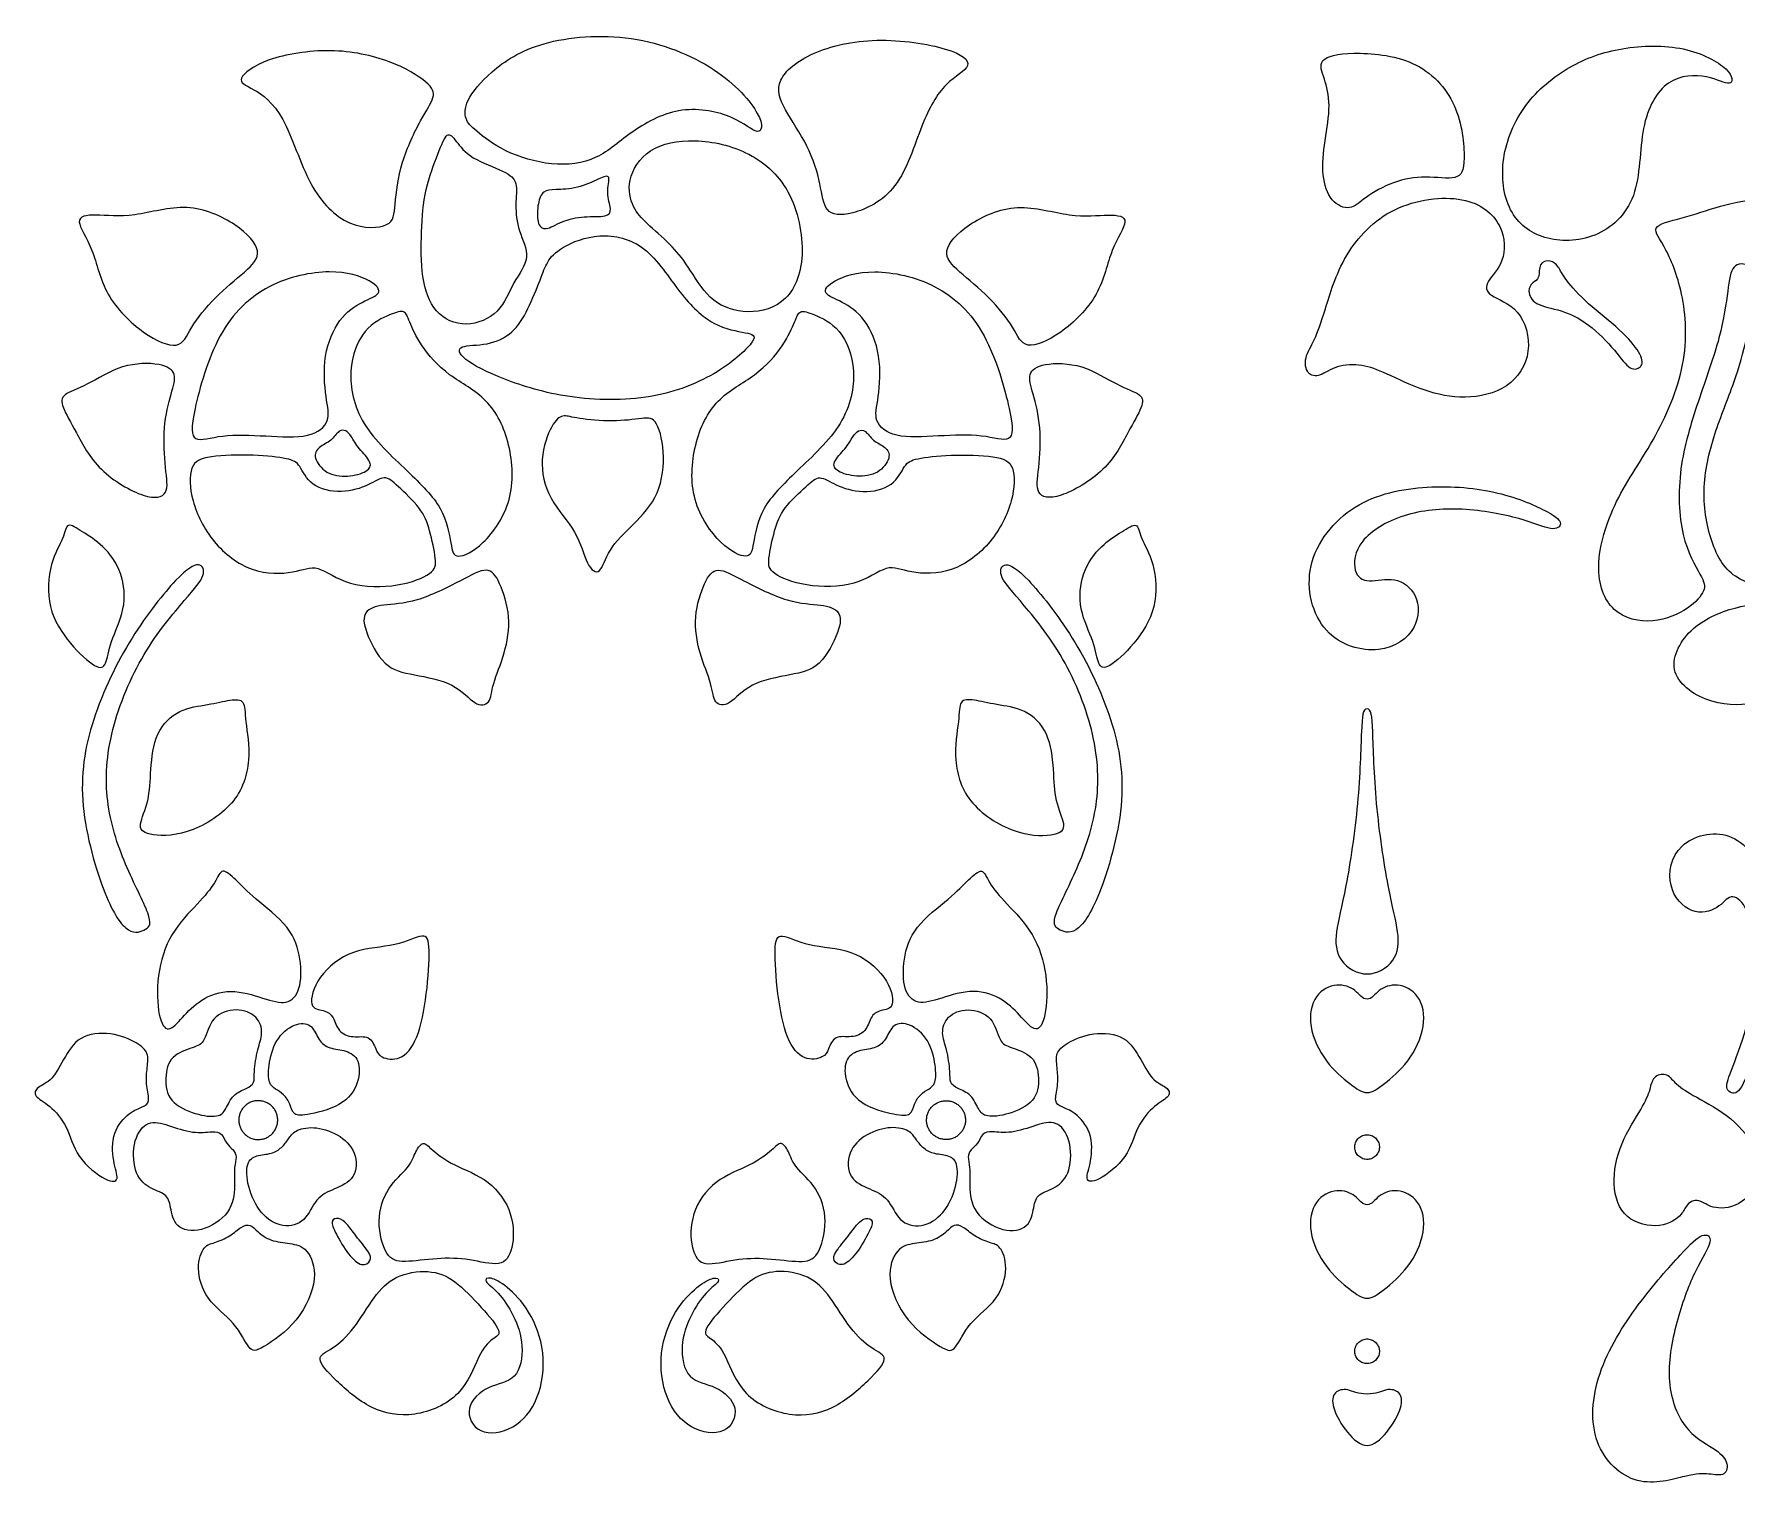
# Model space of a CAD drawing. Header units: millimetres. Extents: x -84 to 83, y -94 to 93.
# Drawn here: x -84.09 to -45.82, y 60.11 to 92.71 of the extents above; entities that cross this region are included whole.
import ezdxf

# ---------------------------------------------------------------- set-up
doc = ezdxf.new("R2010")
doc.units = ezdxf.units.MM
doc.header["$MEASUREMENT"] = 0
doc.layers.add('Default', color=18, linetype='Continuous')

msp = doc.modelspace()

# ---------------------------------------------------------------- linework, layer by layer
at = {"layer": 'Default', "color": 5}
for centre, radius, start, end in [((-47.495, 69.086), 0.247, 42.9336, 167.0668), ((-46.734, 66.247), 0.252, 66.5542, 143.4458)]:
    msp.add_arc(centre, radius, start, end, dxfattribs=at)
for points in [[(-74.133, 90.525), (-73.993, 90.406), (-73.562, 90.061), (-72.442, 89.717), (-71.409, 89.846), (-70.677, 90.552), (-69.54, 91.138), (-68.291, 90.879), (-67.774, 90.363), (-67.645, 90.81), (-68.653, 91.973), (-70.634, 92.774), (-72.804, 92.585), (-73.881, 91.853), (-74.423, 91.181), (-74.406, 90.776), (-74.274, 90.644), (-74.133, 90.525)], [(-75.402, 90.76), (-75.538, 90.513), (-75.865, 89.83), (-75.995, 88.796), (-75.995, 88.366), (-77.011, 88.314), (-77.933, 89.201), (-78.46, 91.009), (-79.21, 91.525), (-79.597, 91.655), (-78.951, 92.171), (-77.401, 92.43), (-76.023, 92.128), (-75.162, 91.594), (-75.05, 91.31), (-75.266, 91.007), (-75.402, 90.76)], [(-67.202, 91.008), (-67.068, 90.765), (-66.664, 90.207), (-66.392, 89.3), (-66.342, 88.675), (-65.787, 88.594), (-64.628, 89.118), (-64.144, 90.761), (-63.62, 91.669), (-62.914, 91.991), (-63.388, 92.395), (-65.203, 92.677), (-66.684, 92.324), (-67.471, 91.669), (-67.336, 91.252), (-67.202, 91.008)], [(-54.154, 89.04), (-53.995, 89.155), (-53.544, 89.414), (-52.822, 89.536), (-52.056, 89.414), (-51.906, 89.747), (-52.032, 91.172), (-53.012, 92.201), (-54.573, 92.328), (-55.269, 92.158), (-55.087, 91.723), (-54.936, 91.148), (-55.087, 90.313), (-55.166, 89.515), (-54.954, 88.922), (-54.501, 88.728), (-54.314, 88.926), (-54.154, 89.04)], [(-49.581, 91.959), (-49.947, 91.748), (-50.651, 91.177), (-51.175, 89.912), (-51.014, 88.658), (-50.204, 88.034), (-48.98, 88.048), (-47.971, 88.94), (-48.029, 90.704), (-47.424, 91.781), (-46.426, 91.811), (-45.912, 91.478), (-45.893, 91.902), (-46.952, 92.476), (-48.452, 92.446), (-49.215, 92.171), (-49.581, 91.959)], [(-75.012, 90.013), (-75.098, 89.794), (-75.318, 89.235), (-75.392, 88.279), (-75.392, 87.227), (-75.12, 86.403), (-74.384, 86.087), (-73.59, 86.418), (-73.333, 87.154), (-72.891, 87.683), (-73.222, 88.294), (-73.281, 88.882), (-73.208, 89.397), (-73.458, 89.618), (-74.304, 89.912), (-74.62, 90.331), (-74.804, 90.552), (-74.926, 90.233), (-75.012, 90.013)], [(-70.302, 88.447), (-70.158, 88.313), (-69.772, 87.979), (-69.402, 87.535), (-68.937, 86.717), (-68.188, 86.399), (-67.209, 86.557), (-66.702, 87.56), (-66.987, 89.21), (-67.971, 90.111), (-69.272, 90.397), (-70.332, 90.181), (-70.795, 89.401), (-70.637, 88.785), (-70.446, 88.582), (-70.302, 88.447)], [(-72.357, 89.218), (-72.228, 89.222), (-71.874, 89.229), (-71.365, 89.471), (-71.108, 89.578), (-71.242, 89.138), (-71.097, 88.753), (-71.188, 88.592), (-71.724, 88.629), (-72.244, 88.512), (-72.608, 88.27), (-72.796, 88.442), (-72.769, 88.935), (-72.651, 89.203), (-72.487, 89.213), (-72.357, 89.218)], [(-79.361, 87.363), (-79.55, 87.196), (-80.039, 86.802), (-80.61, 86.088), (-80.782, 85.583), (-81.61, 85.917), (-82.544, 86.84), (-82.734, 87.917), (-83.23, 88.584), (-82.763, 88.679), (-81.877, 88.564), (-80.639, 88.965), (-79.477, 88.441), (-78.905, 87.802), (-79.172, 87.529), (-79.361, 87.363)], [(-63.281, 87.363), (-63.092, 87.196), (-62.603, 86.802), (-62.031, 86.088), (-61.86, 85.583), (-61.031, 85.917), (-60.098, 86.84), (-59.907, 87.917), (-59.412, 88.584), (-59.879, 88.679), (-60.765, 88.564), (-62.003, 88.965), (-63.165, 88.441), (-63.736, 87.802), (-63.47, 87.529), (-63.281, 87.363)], [(-53.679, 85.068), (-53.45, 84.964), (-52.851, 84.674), (-51.945, 84.481), (-50.918, 84.707), (-50.376, 85.547), (-50.675, 86.601), (-51.462, 86.823), (-51.481, 87.147), (-51.027, 87.546), (-51.017, 88.426), (-51.842, 89.148), (-53.63, 88.917), (-54.704, 87.759), (-55.102, 86.416), (-55.306, 85.814), (-55.556, 85.443), (-55.491, 85.045), (-55.195, 84.998), (-54.843, 85.276), (-54.222, 85.295), (-53.907, 85.171), (-53.679, 85.068)], [(-47.083, 86.946), (-46.981, 86.507), (-46.875, 85.414), (-47.602, 83.624), (-48.619, 82.234), (-49.064, 80.687), (-48.681, 79.644), (-47.683, 79.427), (-46.853, 79.798), (-46.504, 80.228), (-46.574, 80.471), (-47.109, 81.341), (-47.165, 82.957), (-46.7, 84.458), (-46.157, 85.961), (-46.017, 87.011), (-45.947, 87.572), (-45.512, 87.558), (-45.127, 87.138), (-44.91, 87.134), (-44.364, 87.482), (-44.09, 88.031), (-44.301, 88.694), (-44.979, 89.091), (-46.128, 88.893), (-46.941, 88.585), (-47.803, 88.416), (-47.488, 88.052), (-47.185, 87.386), (-47.083, 86.946)], [(-72.715, 87.181), (-72.784, 87.001), (-72.989, 86.504), (-73.304, 85.977), (-73.889, 85.699), (-74.584, 85.736), (-74.532, 85.428), (-73.596, 84.953), (-72.133, 84.492), (-70.159, 84.456), (-68.623, 85.092), (-67.767, 85.918), (-68.015, 85.992), (-68.82, 86.116), (-69.573, 86.833), (-70.319, 88.04), (-71.402, 88.274), (-72.294, 87.915), (-72.572, 87.586), (-72.645, 87.362), (-72.715, 87.181)], [(-76.714, 86.682), (-76.88, 86.597), (-77.242, 86.35), (-77.606, 85.505), (-77.537, 84.474), (-77.4, 84.014), (-77.847, 83.616), (-78.877, 83.684), (-79.907, 83.723), (-80.56, 83.49), (-80.56, 84.053), (-79.997, 86.093), (-78.863, 87.158), (-77.352, 87.467), (-76.438, 87.171), (-76.246, 86.862), (-76.548, 86.768), (-76.714, 86.682)], [(-65.927, 86.682), (-65.761, 86.597), (-65.4, 86.35), (-65.036, 85.505), (-65.104, 84.474), (-65.242, 84.014), (-64.795, 83.616), (-63.765, 83.684), (-62.734, 83.723), (-62.082, 83.49), (-62.082, 84.053), (-62.645, 86.093), (-63.778, 87.158), (-65.29, 87.467), (-66.203, 87.171), (-66.396, 86.862), (-66.093, 86.768), (-65.927, 86.682)], [(-49.646, 87.173), (-49.542, 87.034), (-49.204, 86.659), (-48.406, 86.054), (-47.966, 85.531), (-47.911, 85.228), (-48.224, 85.118), (-48.516, 85.569), (-49.16, 86.23), (-49.766, 86.522), (-50.399, 86.615), (-50.537, 86.957), (-50.416, 87.138), (-50.239, 87.204), (-50.289, 87.579), (-50.003, 87.645), (-49.827, 87.496), (-49.749, 87.313), (-49.646, 87.173)], [(-75.366, 85.707), (-75.221, 85.494), (-74.799, 85.01), (-73.859, 84.563), (-73.349, 83.522), (-73.28, 82.202), (-74.005, 81.163), (-74.645, 80.885), (-74.707, 81.178), (-74.853, 82.065), (-75.648, 82.852), (-76.82, 83.932), (-77.075, 85.189), (-76.689, 86.13), (-76.034, 86.439), (-75.748, 86.516), (-75.671, 86.292), (-75.512, 85.921), (-75.366, 85.707)], [(-67.275, 85.707), (-67.421, 85.494), (-67.842, 85.01), (-68.783, 84.563), (-69.292, 83.522), (-69.362, 82.202), (-68.637, 81.163), (-67.996, 80.885), (-67.935, 81.178), (-67.788, 82.065), (-66.994, 82.852), (-65.821, 83.932), (-65.567, 85.189), (-65.952, 86.13), (-66.608, 86.439), (-66.893, 86.516), (-66.971, 86.292), (-67.13, 85.921), (-67.275, 85.707)], [(-45.592, 85.934), (-45.646, 85.69), (-45.801, 85.044), (-46.288, 83.891), (-46.64, 82.616), (-46.467, 81.333), (-45.955, 80.399), (-44.845, 80.221), (-44.087, 80.572), (-43.264, 80.6), (-42.338, 80.318), (-41.391, 80.789), (-41.115, 82.007), (-41.669, 83.493), (-42.829, 84.573), (-44.152, 85.432), (-44.967, 86.175), (-45.283, 86.705), (-45.477, 86.511), (-45.538, 86.179), (-45.592, 85.934)], [(-81.007, 84.615), (-81.063, 84.417), (-81.199, 83.894), (-81.139, 82.898), (-81.037, 82.344), (-81.522, 82.216), (-82.689, 82.889), (-83.158, 83.809), (-83.481, 84.363), (-83.481, 84.618), (-82.928, 84.788), (-82.119, 85.316), (-81.182, 85.325), (-80.867, 85.087), (-80.952, 84.814), (-81.007, 84.615)], [(-61.634, 84.615), (-61.579, 84.417), (-61.443, 83.894), (-61.502, 82.898), (-61.605, 82.344), (-61.119, 82.216), (-59.952, 82.889), (-59.484, 83.809), (-59.16, 84.363), (-59.16, 84.618), (-59.714, 84.788), (-60.523, 85.316), (-61.46, 85.325), (-61.775, 85.087), (-61.69, 84.814), (-61.634, 84.615)], [(-76.956, 83.662), (-76.911, 83.593), (-76.798, 83.397), (-76.475, 83.074), (-76.571, 82.876), (-77.035, 82.746), (-77.545, 82.814), (-77.828, 83.21), (-77.703, 83.437), (-77.392, 83.567), (-77.239, 83.821), (-77.069, 83.81), (-77.001, 83.731), (-76.956, 83.662)], [(-71.893, 84.083), (-71.724, 84.053), (-71.182, 83.992), (-70.432, 84.063), (-70.111, 84.134), (-69.897, 83.371), (-69.997, 82.336), (-70.625, 81.68), (-71.21, 81.123), (-71.353, 80.517), (-71.674, 80.731), (-71.852, 81.53), (-72.551, 82.243), (-72.751, 83.171), (-72.444, 83.992), (-72.195, 84.17), (-72.062, 84.113), (-71.893, 84.083)], [(-65.685, 83.662), (-65.731, 83.593), (-65.844, 83.397), (-66.166, 83.074), (-66.07, 82.876), (-65.606, 82.746), (-65.097, 82.814), (-64.814, 83.21), (-64.938, 83.437), (-65.25, 83.567), (-65.402, 83.821), (-65.572, 83.81), (-65.64, 83.731), (-65.685, 83.662)], [(-75.897, 82.538), (-75.758, 82.411), (-75.368, 82.047), (-75.194, 81.591), (-75.036, 80.857), (-75.08, 80.6), (-75.849, 80.277), (-77.063, 80.277), (-77.747, 80.833), (-78.178, 80.585), (-79.203, 80.567), (-80.108, 81.258), (-80.589, 82.248), (-80.606, 83.057), (-80.222, 83.238), (-79.107, 83.267), (-78.326, 83.171), (-78.116, 83.057), (-77.901, 82.537), (-77.166, 82.367), (-76.532, 82.576), (-76.204, 82.814), (-76.036, 82.666), (-75.897, 82.538)], [(-66.745, 82.538), (-66.884, 82.411), (-67.274, 82.047), (-67.447, 81.591), (-67.606, 80.857), (-67.561, 80.6), (-66.793, 80.277), (-65.579, 80.277), (-64.895, 80.833), (-64.463, 80.585), (-63.439, 80.567), (-62.533, 81.258), (-62.052, 82.248), (-62.035, 83.057), (-62.42, 83.238), (-63.535, 83.267), (-64.316, 83.171), (-64.525, 83.057), (-64.74, 82.537), (-65.476, 82.367), (-66.11, 82.576), (-66.438, 82.814), (-66.605, 82.666), (-66.745, 82.538)], [(-50.091, 81.98), (-50.325, 82.107), (-51.122, 82.46), (-52.767, 82.612), (-54.493, 82.264), (-55.659, 80.8), (-55.21, 79.09), (-53.775, 78.713), (-52.941, 79.343), (-52.97, 80.155), (-53.5, 80.539), (-54.13, 80.358), (-54.464, 80.575), (-54.391, 81.336), (-53.355, 81.967), (-51.999, 82.097), (-50.6, 81.829), (-49.933, 81.518), (-49.716, 81.699), (-49.856, 81.853), (-50.091, 81.98)], [(-82.997, 81.525), (-82.859, 81.438), (-82.535, 81.244), (-82.079, 80.623), (-82.014, 79.776), (-82.399, 79.024), (-82.458, 78.503), (-82.653, 78.414), (-83.287, 78.985), (-83.82, 79.803), (-83.737, 80.88), (-83.393, 81.402), (-83.364, 81.769), (-83.135, 81.613), (-82.997, 81.525)], [(-59.645, 81.525), (-59.783, 81.438), (-60.107, 81.244), (-60.563, 80.623), (-60.628, 79.776), (-60.243, 79.024), (-60.184, 78.503), (-59.988, 78.414), (-59.355, 78.985), (-58.822, 79.803), (-58.905, 80.88), (-59.248, 81.402), (-59.278, 81.769), (-59.507, 81.613), (-59.645, 81.525)], [(-80.711, 79.978), (-80.954, 79.694), (-81.66, 78.866), (-82.427, 77.04), (-82.525, 75.457), (-82.062, 74.021), (-81.399, 72.793), (-81.531, 72.584), (-81.951, 72.44), (-82.469, 73.157), (-83.142, 75.442), (-82.855, 77.295), (-81.913, 79.225), (-80.796, 80.616), (-80.34, 80.878), (-80.203, 80.57), (-80.468, 80.262), (-80.711, 79.978)], [(-61.931, 79.978), (-61.688, 79.694), (-60.982, 78.866), (-60.215, 77.04), (-60.117, 75.457), (-60.58, 74.021), (-61.243, 72.793), (-61.11, 72.584), (-60.691, 72.44), (-60.173, 73.157), (-59.5, 75.442), (-59.786, 77.295), (-60.728, 79.225), (-61.845, 80.616), (-62.301, 80.878), (-62.438, 80.57), (-62.173, 80.262), (-61.931, 79.978)], [(-73.624, 80.36), (-73.537, 80.168), (-73.356, 79.617), (-73.495, 78.783), (-73.805, 78.072), (-73.82, 77.647), (-74.168, 77.585), (-74.608, 78.141), (-75.597, 78.319), (-76.231, 78.45), (-76.679, 79.339), (-76.702, 79.748), (-76.277, 79.903), (-75.543, 79.903), (-74.423, 80.459), (-73.882, 80.768), (-73.712, 80.552), (-73.624, 80.36)], [(-69.017, 80.36), (-69.105, 80.168), (-69.285, 79.617), (-69.146, 78.783), (-68.837, 78.072), (-68.822, 77.647), (-68.474, 77.585), (-68.033, 78.141), (-67.044, 78.319), (-66.411, 78.45), (-65.963, 79.339), (-65.94, 79.748), (-66.364, 79.903), (-67.099, 79.903), (-68.219, 80.459), (-68.76, 80.768), (-68.93, 80.552), (-69.017, 80.36)], [(-43.773, 78.16), (-44.099, 78.16), (-44.625, 78.015), (-45.281, 77.641), (-46.384, 77.588), (-47.479, 78.311), (-46.943, 79.407), (-45.839, 79.88), (-44.874, 79.952), (-44.27, 79.788), (-43.773, 79.788)], [(-79.687, 77.74), (-79.824, 77.719), (-80.158, 77.634), (-80.831, 77.56), (-81.377, 77.036), (-81.474, 76.161), (-81.489, 75.466), (-81.766, 74.905), (-81.602, 74.703), (-80.689, 74.665), (-79.508, 75.368), (-79.186, 76.415), (-79.358, 77.335), (-79.336, 77.762), (-79.55, 77.762), (-79.687, 77.74)], [(-62.955, 77.74), (-62.818, 77.719), (-62.483, 77.634), (-61.81, 77.56), (-61.264, 77.036), (-61.167, 76.161), (-61.152, 75.466), (-60.876, 74.905), (-61.04, 74.703), (-61.952, 74.665), (-63.134, 75.368), (-63.456, 76.415), (-63.284, 77.335), (-63.306, 77.762), (-63.092, 77.762), (-62.955, 77.74)], [(-54.132, 77.547), (-54.227, 77.547), (-54.26, 77.258), (-54.302, 75.466), (-54.616, 73.38), (-54.868, 72.499), (-54.816, 71.857), (-54.348, 71.589), (-54.132, 71.589)], [(-54.132, 71.589), (-53.916, 71.589), (-53.448, 71.857), (-53.396, 72.499), (-53.648, 73.38), (-53.962, 75.466), (-54.004, 77.258), (-54.037, 77.547), (-54.132, 77.547)], [(-45.461, 72.442), (-45.419, 72.173), (-45.352, 71.546), (-45.583, 70.366), (-45.992, 69.309), (-46.108, 68.977), (-45.799, 68.823), (-45.568, 69.378), (-45.182, 70.381), (-44.951, 71.87), (-45.067, 73.829), (-45.923, 74.924), (-47.242, 74.585), (-47.432, 73.504), (-46.841, 72.888), (-46.208, 73.043), (-45.977, 73.428), (-45.606, 73.158), (-45.504, 72.711), (-45.461, 72.442)], [(-78.952, 71.048), (-79.166, 71.115), (-79.676, 71.278), (-80.362, 71.033), (-80.76, 70.604), (-81.084, 70.237), (-81.299, 70.574), (-81.348, 71.553), (-81.041, 72.53), (-80.38, 73.185), (-79.983, 73.662), (-79.878, 73.999), (-79.566, 73.724), (-79.175, 73.313), (-78.299, 72.652), (-78.073, 71.918), (-78.085, 71.202), (-78.391, 70.877), (-78.738, 70.981), (-78.952, 71.048)], [(-63.69, 71.048), (-63.475, 71.115), (-62.965, 71.278), (-62.28, 71.033), (-61.882, 70.604), (-61.557, 70.237), (-61.343, 70.574), (-61.294, 71.553), (-61.6, 72.53), (-62.261, 73.185), (-62.659, 73.662), (-62.763, 73.999), (-63.075, 73.724), (-63.467, 73.313), (-64.342, 72.652), (-64.569, 71.918), (-64.557, 71.202), (-64.251, 70.877), (-63.904, 70.981), (-63.69, 71.048)], [(-76.408, 69.908), (-76.444, 69.994), (-76.543, 70.227), (-76.92, 70.142), (-77.271, 70.286), (-77.341, 70.636), (-77.563, 70.792), (-77.933, 70.792), (-77.756, 71.529), (-76.949, 72.178), (-75.915, 72.192), (-75.285, 72.546), (-75.18, 72.261), (-75.249, 71.126), (-75.455, 70.078), (-75.855, 69.619), (-76.328, 69.711), (-76.373, 69.821), (-76.408, 69.908)], [(-66.233, 69.908), (-66.198, 69.994), (-66.099, 70.227), (-65.721, 70.142), (-65.371, 70.286), (-65.301, 70.636), (-65.079, 70.792), (-64.709, 70.792), (-64.886, 71.529), (-65.693, 72.178), (-66.727, 72.192), (-67.356, 72.546), (-67.462, 72.261), (-67.393, 71.126), (-67.186, 70.078), (-66.787, 69.619), (-66.313, 69.711), (-66.269, 69.821), (-66.233, 69.908)], [(-54.132, 71.022), (-54.237, 71.022), (-54.37, 71.244), (-54.793, 71.403), (-55.334, 71.158), (-55.483, 70.427), (-55.079, 69.582), (-54.475, 69.082), (-54.253, 68.923), (-54.132, 68.923)], [(-54.132, 68.923), (-54.012, 68.923), (-53.789, 69.082), (-53.185, 69.582), (-52.781, 70.427), (-52.93, 71.158), (-53.471, 71.403), (-53.894, 71.244), (-54.027, 71.022), (-54.132, 71.022)], [(-78.972, 70.258), (-78.977, 70.138), (-79.069, 69.926), (-79.153, 69.342), (-79.119, 69.144), (-79.294, 69.013), (-79.627, 68.894), (-79.777, 68.532), (-79.926, 68.359), (-80.441, 68.416), (-81.085, 68.708), (-81.159, 69.258), (-81.035, 69.763), (-80.481, 69.948), (-80.243, 70.032), (-80.119, 70.651), (-79.525, 70.845), (-79.044, 70.651), (-78.968, 70.379), (-78.972, 70.258)], [(-78.658, 69.003), (-78.6, 68.966), (-78.471, 68.896), (-78.323, 68.666), (-78.27, 68.402), (-77.97, 68.402), (-77.051, 68.653), (-76.747, 69.233), (-76.785, 69.728), (-77.115, 69.889), (-77.504, 69.91), (-77.716, 70.13), (-77.843, 70.481), (-78.224, 70.502), (-78.681, 70.134), (-78.829, 69.499), (-78.82, 69.119), (-78.717, 69.041), (-78.658, 69.003)], [(-63.983, 69.003), (-64.041, 68.966), (-64.171, 68.896), (-64.319, 68.666), (-64.372, 68.402), (-64.672, 68.402), (-65.59, 68.653), (-65.895, 69.233), (-65.857, 69.728), (-65.527, 69.889), (-65.138, 69.91), (-64.926, 70.13), (-64.799, 70.481), (-64.418, 70.502), (-63.961, 70.134), (-63.813, 69.499), (-63.821, 69.119), (-63.925, 69.041), (-63.983, 69.003)], [(-63.669, 70.258), (-63.665, 70.138), (-63.573, 69.926), (-63.488, 69.342), (-63.523, 69.144), (-63.348, 69.013), (-63.015, 68.894), (-62.864, 68.532), (-62.716, 68.359), (-62.201, 68.416), (-61.557, 68.708), (-61.483, 69.258), (-61.606, 69.763), (-62.161, 69.948), (-62.399, 70.032), (-62.523, 70.651), (-63.117, 70.845), (-63.597, 70.651), (-63.673, 70.379), (-63.669, 70.258)], [(-81.947, 68.445), (-82.066, 68.354), (-82.346, 68.049), (-82.321, 67.349), (-82.151, 66.942), (-82.406, 66.875), (-83.167, 67.471), (-83.319, 68.183), (-83.745, 68.658), (-84.111, 68.84), (-84.038, 69.054), (-83.672, 69.175), (-83.398, 69.738), (-83.033, 70.267), (-82.242, 70.273), (-81.682, 69.999), (-81.5, 69.786), (-81.554, 69.452), (-81.573, 69.068), (-81.469, 68.703), (-81.633, 68.599), (-81.828, 68.537), (-81.947, 68.445)], [(-60.695, 68.445), (-60.576, 68.354), (-60.296, 68.049), (-60.32, 67.349), (-60.491, 66.942), (-60.235, 66.875), (-59.474, 67.471), (-59.322, 68.183), (-58.896, 68.658), (-58.531, 68.84), (-58.604, 69.054), (-58.969, 69.175), (-59.243, 69.738), (-59.608, 70.267), (-60.4, 70.273), (-60.96, 69.999), (-61.142, 69.786), (-61.087, 69.452), (-61.069, 69.068), (-61.173, 68.703), (-61.008, 68.599), (-60.813, 68.537), (-60.695, 68.445)], [(-79.442, 68.114), (-79.454, 68.14), (-79.474, 68.194), (-79.488, 68.279), (-79.484, 68.366), (-79.464, 68.449), (-79.428, 68.528), (-79.377, 68.597), (-79.314, 68.656), (-79.24, 68.701), (-79.159, 68.731), (-79.074, 68.744), (-78.988, 68.74), (-78.904, 68.72), (-78.826, 68.684), (-78.756, 68.633), (-78.697, 68.57), (-78.652, 68.496), (-78.623, 68.415), (-78.609, 68.33), (-78.613, 68.244), (-78.633, 68.16), (-78.669, 68.082), (-78.72, 68.012), (-78.783, 67.954), (-78.857, 67.909), (-78.938, 67.879), (-79.023, 67.866), (-79.109, 67.869), (-79.193, 67.889), (-79.271, 67.926), (-79.341, 67.976), (-79.399, 68.04), (-79.429, 68.089), (-79.442, 68.114)], [(-63.2, 68.114), (-63.187, 68.14), (-63.167, 68.194), (-63.154, 68.279), (-63.158, 68.366), (-63.178, 68.449), (-63.214, 68.528), (-63.265, 68.597), (-63.328, 68.656), (-63.402, 68.701), (-63.483, 68.731), (-63.568, 68.744), (-63.654, 68.74), (-63.738, 68.72), (-63.816, 68.684), (-63.886, 68.633), (-63.944, 68.57), (-63.989, 68.496), (-64.019, 68.415), (-64.032, 68.33), (-64.029, 68.244), (-64.009, 68.16), (-63.972, 68.082), (-63.922, 68.012), (-63.858, 67.954), (-63.785, 67.909), (-63.704, 67.879), (-63.619, 67.866), (-63.533, 67.869), (-63.449, 67.889), (-63.37, 67.926), (-63.301, 67.976), (-63.242, 68.04), (-63.212, 68.089), (-63.2, 68.114)], [(-79.614, 67.634), (-79.655, 67.681), (-79.768, 67.765), (-79.853, 68.013), (-80.058, 68.064), (-80.5, 67.989), (-81.086, 68.2), (-81.528, 68.319), (-81.869, 67.896), (-81.861, 67.118), (-81.521, 66.76), (-81.092, 66.659), (-81.02, 66.373), (-80.938, 65.872), (-80.347, 65.757), (-79.631, 66.201), (-79.567, 66.864), (-79.595, 67.268), (-79.524, 67.483), (-79.573, 67.587), (-79.614, 67.634)], [(-78.368, 67.883), (-78.413, 67.819), (-78.518, 67.682), (-78.737, 67.539), (-79.1, 67.522), (-79.323, 67.374), (-79.308, 66.833), (-79.015, 66.173), (-78.491, 65.862), (-77.977, 66.004), (-77.764, 66.569), (-77.348, 66.755), (-76.847, 66.965), (-76.817, 67.601), (-77.248, 68.013), (-77.828, 68.18), (-78.251, 68.071), (-78.323, 67.948), (-78.368, 67.883)], [(-64.274, 67.883), (-64.229, 67.819), (-64.124, 67.682), (-63.904, 67.539), (-63.541, 67.522), (-63.319, 67.374), (-63.333, 66.833), (-63.627, 66.173), (-64.151, 65.862), (-64.665, 66.004), (-64.878, 66.569), (-65.294, 66.755), (-65.794, 66.965), (-65.824, 67.601), (-65.394, 68.013), (-64.814, 68.18), (-64.391, 68.071), (-64.318, 67.948), (-64.274, 67.883)], [(-63.028, 67.634), (-62.987, 67.681), (-62.873, 67.765), (-62.788, 68.013), (-62.584, 68.064), (-62.142, 67.989), (-61.556, 68.2), (-61.114, 68.319), (-60.773, 67.896), (-60.78, 67.118), (-61.12, 66.76), (-61.55, 66.659), (-61.622, 66.373), (-61.704, 65.872), (-62.295, 65.757), (-63.011, 66.201), (-63.075, 66.864), (-63.046, 67.268), (-63.118, 67.483), (-63.068, 67.587), (-63.028, 67.634)], [(-74.629, 67.297), (-74.855, 67.41), (-75.182, 67.655), (-75.335, 67.852), (-75.52, 67.612), (-75.624, 67.256), (-76.164, 66.814), (-76.41, 66.047), (-76.183, 65.187), (-75.814, 65.095), (-75.016, 65.212), (-74.31, 65.199), (-73.573, 64.984), (-73.309, 65.365), (-73.291, 66.212), (-73.831, 66.98), (-74.404, 67.185), (-74.629, 67.297)], [(-68.012, 67.297), (-67.787, 67.41), (-67.46, 67.655), (-67.306, 67.852), (-67.122, 67.612), (-67.018, 67.256), (-66.477, 66.814), (-66.232, 66.047), (-66.459, 65.187), (-66.827, 65.095), (-67.625, 65.212), (-68.331, 65.199), (-69.068, 64.984), (-69.332, 65.365), (-69.351, 66.212), (-68.81, 66.98), (-68.237, 67.185), (-68.012, 67.297)], [(-53.871, 67.606), (-53.865, 67.623), (-53.856, 67.658), (-53.853, 67.713), (-53.861, 67.767), (-53.88, 67.818), (-53.908, 67.865), (-53.945, 67.906), (-53.989, 67.938), (-54.038, 67.962), (-54.091, 67.975), (-54.146, 67.978), (-54.2, 67.97), (-54.251, 67.951), (-54.298, 67.923), (-54.339, 67.886), (-54.371, 67.842), (-54.395, 67.793), (-54.408, 67.74), (-54.411, 67.685), (-54.403, 67.631), (-54.384, 67.58), (-54.356, 67.533), (-54.319, 67.492), (-54.275, 67.46), (-54.226, 67.436), (-54.173, 67.423), (-54.118, 67.42), (-54.064, 67.428), (-54.013, 67.447), (-53.966, 67.475), (-53.925, 67.512), (-53.893, 67.556), (-53.877, 67.589), (-53.871, 67.606)], [(-54.132, 66.402), (-54.237, 66.402), (-54.37, 66.624), (-54.793, 66.783), (-55.334, 66.538), (-55.483, 65.807), (-55.079, 64.962), (-54.475, 64.462), (-54.253, 64.303), (-54.132, 64.303)], [(-54.132, 64.303), (-54.012, 64.303), (-53.789, 64.462), (-53.185, 64.962), (-52.781, 65.807), (-52.93, 66.538), (-53.471, 66.783), (-53.894, 66.624), (-54.027, 66.402), (-54.132, 66.402)], [(-78.34, 65.531), (-78.479, 65.551), (-78.775, 65.581), (-79.081, 65.8), (-79.216, 65.977), (-79.433, 65.925), (-79.665, 65.693), (-80.058, 65.53), (-80.262, 65.509), (-80.457, 65.013), (-80.249, 64.258), (-79.541, 63.762), (-79.243, 63.09), (-79.04, 63.118), (-78.116, 63.749), (-77.676, 64.795), (-77.941, 65.459), (-78.201, 65.51), (-78.34, 65.531)], [(-77.059, 65.968), (-76.998, 65.9), (-76.873, 65.717), (-76.54, 65.326), (-76.494, 65.151), (-76.71, 64.987), (-77.019, 65.262), (-77.323, 65.775), (-77.439, 66.067), (-77.241, 66.126), (-77.12, 66.036), (-77.059, 65.968)], [(-65.583, 65.968), (-65.644, 65.9), (-65.769, 65.717), (-66.101, 65.326), (-66.148, 65.151), (-65.932, 64.987), (-65.623, 65.262), (-65.319, 65.775), (-65.202, 66.067), (-65.401, 66.126), (-65.521, 66.036), (-65.583, 65.968)], [(-64.302, 65.531), (-64.162, 65.551), (-63.866, 65.581), (-63.561, 65.8), (-63.426, 65.977), (-63.208, 65.925), (-62.976, 65.693), (-62.583, 65.53), (-62.38, 65.509), (-62.184, 65.013), (-62.393, 64.258), (-63.101, 63.762), (-63.398, 63.09), (-63.602, 63.118), (-64.526, 63.749), (-64.965, 64.795), (-64.701, 65.459), (-64.441, 65.51), (-64.302, 65.531)], [(-47.097, 65.27), (-47.341, 65.006), (-48.046, 64.22), (-49.048, 62.623), (-49.149, 60.965), (-48.084, 59.978), (-46.85, 60.363), (-46.449, 60.363), (-46.063, 60.286), (-46.002, 60.633), (-46.287, 60.919), (-47.043, 61.304), (-47.459, 62.469), (-47.174, 63.888), (-46.75, 64.991), (-46.31, 65.647), (-46.58, 65.801), (-46.853, 65.534), (-47.097, 65.27)], [(-74.036, 64.097), (-74.223, 64.303), (-74.644, 64.746), (-75.198, 64.955), (-75.993, 64.831), (-76.449, 64.355), (-76.892, 63.593), (-77.394, 63.137), (-77.805, 62.987), (-77.349, 62.485), (-76.534, 61.768), (-75.557, 61.586), (-74.436, 62.075), (-74.09, 63.085), (-73.784, 63.41), (-73.524, 63.508), (-73.849, 63.89), (-74.036, 64.097)], [(-73.452, 64.543), (-73.301, 64.42), (-72.948, 64.06), (-72.569, 63.104), (-72.715, 61.996), (-73.283, 61.32), (-74.136, 61.196), (-74.445, 61.853), (-73.893, 62.366), (-73.207, 62.425), (-73.056, 63.247), (-73.299, 63.933), (-73.661, 64.463), (-74.012, 64.706), (-73.855, 64.798), (-73.603, 64.666), (-73.452, 64.543)], [(-69.19, 64.543), (-69.341, 64.42), (-69.694, 64.06), (-70.072, 63.104), (-69.926, 61.996), (-69.359, 61.32), (-68.505, 61.196), (-68.197, 61.853), (-68.748, 62.366), (-69.435, 62.425), (-69.586, 63.247), (-69.343, 63.933), (-68.981, 64.463), (-68.629, 64.706), (-68.786, 64.798), (-69.038, 64.666), (-69.19, 64.543)], [(-68.605, 64.097), (-68.419, 64.303), (-67.997, 64.746), (-67.443, 64.955), (-66.648, 64.831), (-66.192, 64.355), (-65.749, 63.593), (-65.248, 63.137), (-64.837, 62.987), (-65.293, 62.485), (-66.108, 61.768), (-67.085, 61.586), (-68.206, 62.075), (-68.551, 63.085), (-68.857, 63.41), (-69.118, 63.508), (-68.792, 63.89), (-68.605, 64.097)], [(-53.871, 63.016), (-53.865, 63.033), (-53.856, 63.069), (-53.853, 63.123), (-53.861, 63.177), (-53.88, 63.229), (-53.908, 63.276), (-53.945, 63.316), (-53.989, 63.349), (-54.038, 63.372), (-54.091, 63.385), (-54.146, 63.388), (-54.2, 63.38), (-54.251, 63.361), (-54.298, 63.333), (-54.339, 63.297), (-54.371, 63.253), (-54.395, 63.203), (-54.408, 63.15), (-54.411, 63.095), (-54.403, 63.041), (-54.384, 62.99), (-54.356, 62.943), (-54.319, 62.902), (-54.275, 62.87), (-54.226, 62.847), (-54.173, 62.833), (-54.118, 62.831), (-54.064, 62.839), (-54.013, 62.857), (-53.966, 62.885), (-53.925, 62.922), (-53.893, 62.966), (-53.877, 62.999), (-53.871, 63.016)], [(-54.132, 62.148), (-54.331, 62.148), (-54.576, 62.289), (-54.884, 62.214), (-54.953, 61.89), (-54.592, 61.246), (-54.278, 60.995), (-54.132, 60.995)], [(-54.132, 60.995), (-53.986, 60.995), (-53.672, 61.246), (-53.311, 61.89), (-53.381, 62.214), (-53.688, 62.289), (-53.933, 62.148), (-54.132, 62.148)]]:
    msp.add_open_spline(points, degree=3, dxfattribs=at)
for points, knots in [([(-46.937, 66.397), (-46.994, 66.32), (-47.054, 66.161), (-47.499, 65.846), (-48.38, 66.034), (-48.661, 66.843), (-48.458, 67.801), (-47.919, 68.621), (-47.798, 68.899), (-47.747, 69.093), (-47.736, 69.142)], [11.350262, 11.350262, 11.350262, 11.350262, 11.828532, 12.555752, 13.282972, 14.010192, 14.737413, 15.464633, 16.191853, 16.419023, 16.419023, 16.419023, 16.419023]), ([(-47.314, 69.255), (-47.28, 69.218), (-47.139, 69.076), (-46.895, 68.895), (-46.018, 68.455), (-45.362, 67.727), (-45.202, 66.885), (-45.871, 66.282), (-46.414, 66.333), (-46.545, 66.44), (-46.634, 66.479)], [5.943061, 5.943061, 5.943061, 5.943061, 6.170234, 6.897454, 7.624674, 8.351894, 9.079114, 9.806334, 10.533555, 11.011825, 11.011825, 11.011825, 11.011825])]:
    msp.add_open_spline(points, degree=3, knots=knots, dxfattribs=at)

doc.saveas('drawing.dxf')
